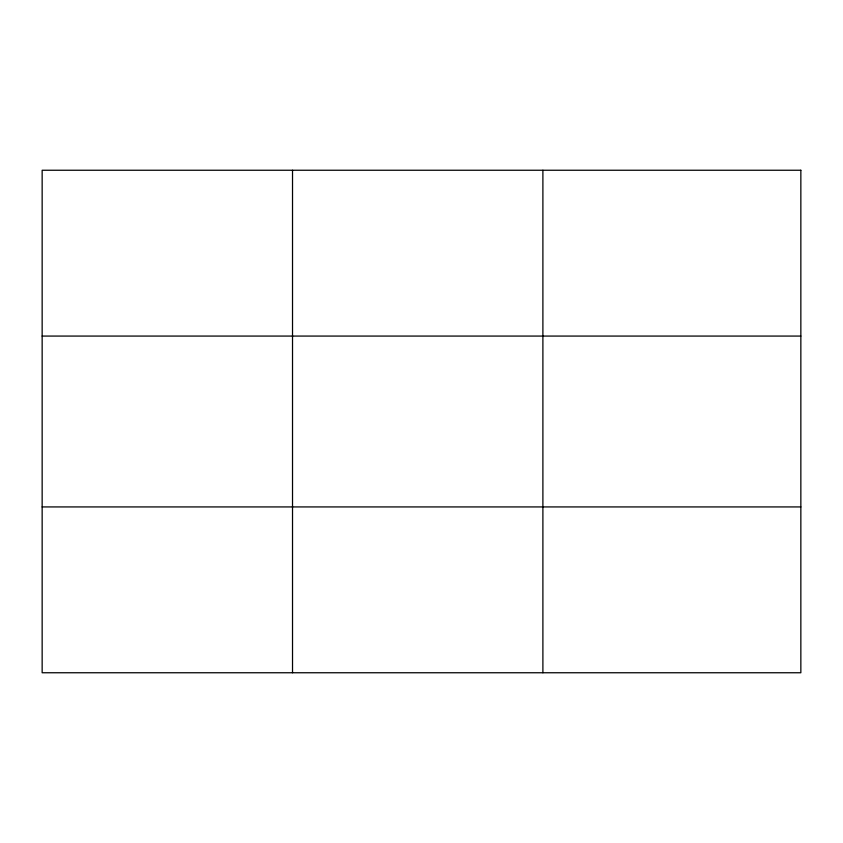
<?xml version="1.0" encoding="UTF-8"?>
<svg xmlns="http://www.w3.org/2000/svg" width="843" height="843" viewBox="0 0 843 843"><rect width="100%" height="100%" fill="white"/><g stroke="black" fill="none" stroke-linecap="round" stroke-linejoin="round"><path stroke-width="1.26" d="M292.521 170.244L292.521 672.756M542.892 170.244L542.892 672.756M42.15 336.072L800.85 336.072M42.15 506.928L800.85 506.928M800.85 170.244L800.85 672.756L42.15 672.756L42.15 170.244L800.85 170.244"/></g></svg>
